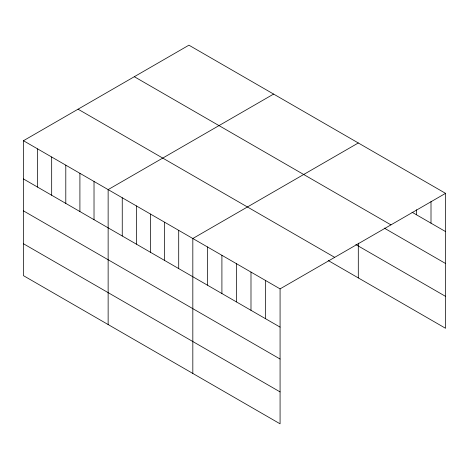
<?xml version="1.0" encoding="UTF-8"?>
<svg xmlns="http://www.w3.org/2000/svg" width="469" height="469" viewBox="0 0 469 469"><rect width="100%" height="100%" fill="white"/><g stroke="black" fill="none" stroke-linecap="round" stroke-linejoin="round"><path stroke-width="0.7" d="M23.45 140.718L280.075 288.881L280.075 423.818L23.45 275.655L23.45 140.718L188.925 45.182L445.55 193.345L445.55 328.282L328.23 260.547M273.609 94.076L108.14 189.611L108.14 324.548M358.298 142.969L192.823 238.504L192.823 373.441M280.075 288.881L445.55 193.345M412.04 212.228L445.55 231.575M134.316 76.711L390.947 224.874M384.222 228.081L445.55 263.49M355.842 244.578L445.55 296.367M78.053 109.189L334.684 257.352M23.45 178.947L280.075 327.11M23.45 210.862L280.075 359.025M23.45 243.739L280.075 391.902M431.005 201.541L431.005 223.18M416.466 209.737L416.466 214.784M358.298 243.135L358.298 277.906M265.536 280.485L265.536 318.715M250.991 272.09L250.991 310.32M236.452 263.695L236.452 301.925M221.907 255.3L221.907 293.53M207.368 246.899L207.368 285.129M178.707 230.355L178.707 268.585M164.596 222.206L164.596 260.436M150.479 214.057L150.479 252.287M136.368 205.909L136.368 244.138M122.251 197.76L122.251 235.989M94.023 181.462L94.023 219.691M79.906 173.313L79.906 211.542M65.795 165.164L65.795 203.394M51.678 157.015L51.678 195.245M37.567 148.866L37.567 187.096"/></g></svg>
